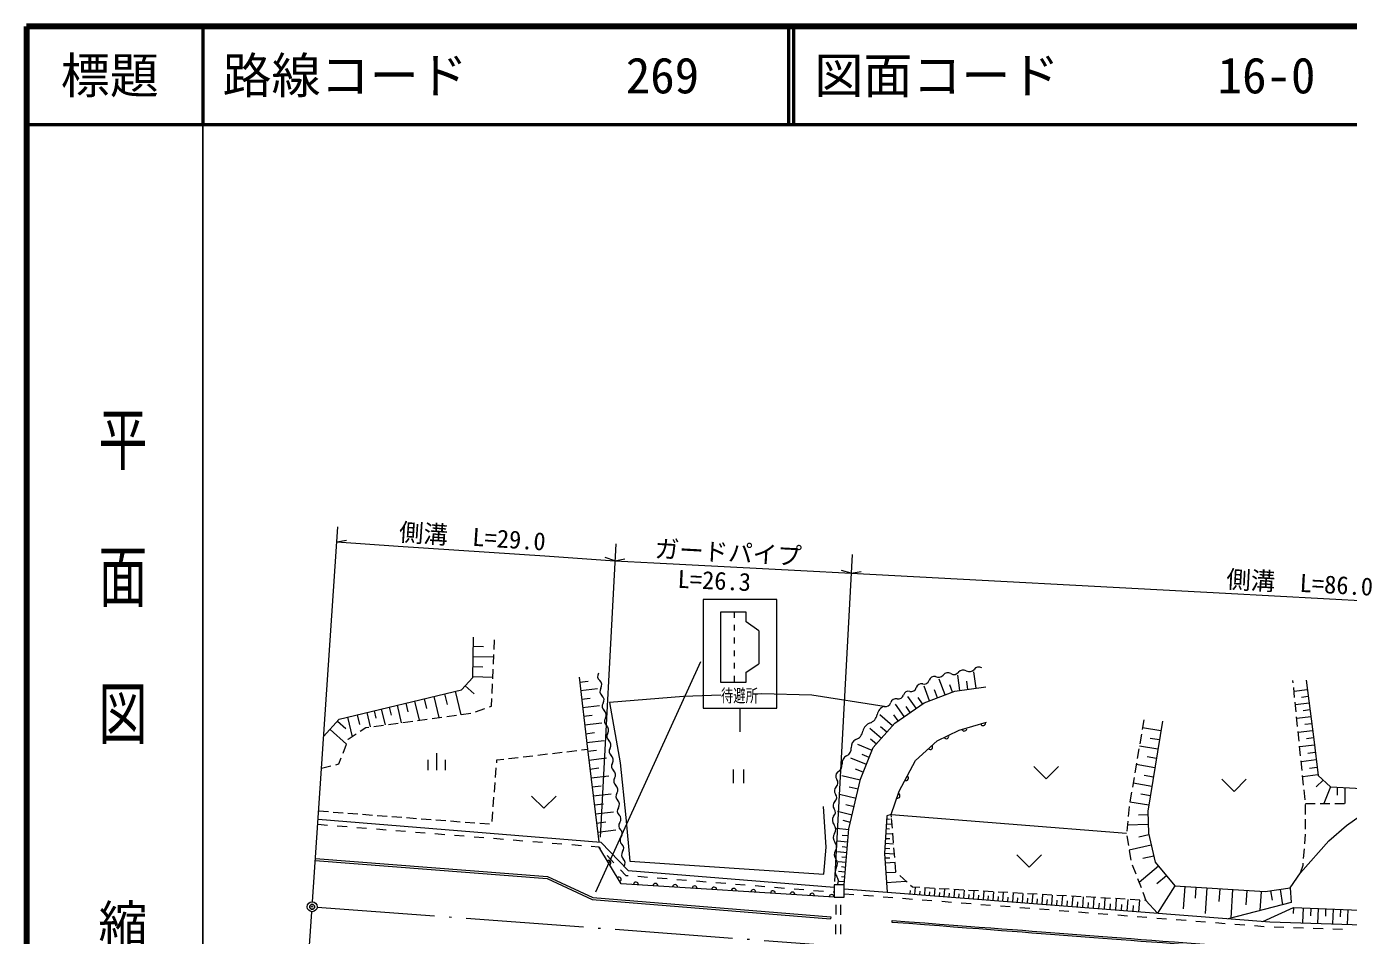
# Model space of a CAD drawing. Units: millimetres, scale not verified. Extents: x 40000 to 680000, y 20000 to 380000.
# Drawn here: x 40000 to 174875, y 287218 to 380000 of the extents above; entities that cross this region are included whole.
import ezdxf
from ezdxf.enums import TextEntityAlignment as Align

# ---------------------------------------------------------------- set-up
doc = ezdxf.new("R2010")
doc.units = ezdxf.units.MM
doc.header["$LTSCALE"] = 1000
doc.header["$PDMODE"] = 32
doc.header["$PDSIZE"] = 500
doc.linetypes.add('LONG_DASHED_DOTTED', pattern=[15.25, 12, -1.5, 0.25, -1.5])
for name, color, linetype, lineweight in [('M-BGD', 7, 'Continuous', 13), ('M-BMK', 7, 'LONG_DASHED_DOTTED', 13), ('M-STR-HTXT', 7, 'Continuous', 13), ('M-STR-STRC', 7, 'Continuous', 13), ('M-TTL', 2, 'Continuous', 140), ('M-TTL-BAND', 7, 'Continuous', 25), ('M-TTL-LINE', 7, 'Continuous', 50)]:
    doc.layers.add(name, color=color, linetype=linetype, lineweight=lineweight)
doc.layers.add('M-OTRS', color=6, linetype='Continuous')
doc.layers.add('M-TTL-TXT', color=7, linetype='Continuous')
doc.styles.add('@ＭＳ ゴシック', font='')
doc.styles.add('ＭＳ ゴシック', font='')
doc.styles.get('@ＭＳ ゴシック').set_extended_font_data('@MS Gothic')
doc.styles.get('ＭＳ ゴシック').set_extended_font_data('MS Gothic')

msp = doc.modelspace()

# ---------------------------------------------------------------- linework, layer by layer
at = {"layer": 'M-BGD'}
for p, q in [((87708, 316407), (87755, 317406)), ((85570, 315689), (87672, 315648)), ((85590, 316740), (86641, 316720)), ((87638, 314909), (87685, 315908)), ((85550, 314666), (86573, 314646)), ((87567, 313411), (87614, 314409)), ((85531, 313643), (87576, 313604)), ((87497, 311912), (87544, 312911)), ((96431, 313081), (97289, 313181)), ((133730, 311791), (133127, 313384)), ((135216, 312231), (135008, 313776)), ((136048, 312343), (135936, 313176)), ((136881, 312456), (136657, 314120)), ((169226, 313019), (169204, 313239)), ((81560, 311626), (82083, 309459)), ((82643, 311887), (82905, 310804)), ((83726, 312149), (84303, 309761)), ((84757, 312717), (85658, 311882)), ((96531, 312222), (98248, 312423)), ((130769, 310410), (129921, 311627)), ((132137, 311188), (131576, 312671)), ((132934, 311490), (132632, 312286)), ((134459, 312067), (134183, 312796)), ((169377, 311526), (169277, 312521)), ((170667, 312288), (169318, 312112)), ((170755, 311614), (170080, 311526)), ((76193, 310329), (76584, 308712)), ((77002, 310525), (77198, 309716)), ((77811, 310720), (78242, 308937)), ((78703, 310935), (78918, 310044)), ((79594, 311151), (80069, 309185)), ((80577, 311388), (80814, 310405)), ((85821, 310065), (86767, 310391)), ((87239, 310554), (87436, 310622)), ((87436, 310622), (87473, 311413)), ((96633, 311352), (97503, 311454)), ((96735, 310481), (98476, 310685)), ((129552, 309562), (128665, 310835)), ((130161, 309986), (129737, 310595)), ((131419, 310864), (130966, 311514)), ((169528, 310034), (169427, 311029)), ((170843, 310939), (169455, 310758)), ((170934, 310245), (170240, 310155)), ((71735, 309097), (72567, 308346)), ((72743, 309496), (73222, 307513)), ((73735, 309735), (73974, 308744)), ((74726, 309975), (75080, 308507)), ((75460, 310152), (75637, 309418)), ((76926, 308758), (77917, 308893)), ((78412, 308960), (79403, 309095)), ((79899, 309162), (80889, 309297)), ((81385, 309364), (82376, 309499)), ((82871, 309566), (83862, 309701)), ((84358, 309768), (85348, 309903)), ((96838, 309598), (97721, 309702)), ((96941, 308715), (98707, 308922)), ((128338, 308610), (127064, 309729)), ((128916, 309119), (128472, 309755)), ((154000, 309248), (153832, 308262)), ((169679, 308542), (169578, 309537)), ((171024, 309551), (169596, 309364)), ((70985, 308264), (72650, 306764)), ((72836, 307256), (73644, 307794)), ((74060, 308072), (74619, 308445)), ((74619, 308445), (74944, 308489)), ((75440, 308556), (76430, 308691)), ((97046, 307820), (97941, 307925)), ((127219, 307335), (126051, 308361)), ((127779, 307972), (127141, 308532)), ((153747, 307769), (153579, 306784)), ((155739, 308122), (153860, 308429)), ((169829, 307049), (169729, 308044)), ((171211, 308122), (169740, 307930)), ((171118, 308837), (170403, 308743)), ((72294, 305826), (72649, 306761)), ((72826, 307228), (72836, 307256)), ((96634, 306158), (97232, 306228)), ((97150, 306925), (98941, 307134)), ((126279, 306115), (124830, 306703)), ((126706, 306751), (126123, 307264)), ((153494, 306291), (153325, 305305)), ((155433, 306243), (153539, 306552)), ((155586, 307183), (154647, 307336)), ((169980, 305557), (169880, 306552)), ((171396, 306651), (169888, 306472)), ((171307, 307387), (170572, 307291)), ((71883, 304740), (72117, 305358)), ((80997, 304088), (80997, 305138)), ((81872, 304088), (81872, 305838)), ((82747, 304088), (82747, 305138)), ((87970, 304842), (87993, 305141)), ((87993, 305141), (88689, 305223)), ((89185, 305281), (90178, 305398)), ((90675, 305457), (91668, 305574)), ((92165, 305632), (93158, 305749)), ((93654, 305807), (94647, 305924)), ((95144, 305983), (96137, 306099)), ((97257, 306021), (98161, 306133)), ((97370, 305118), (99176, 305343)), ((125691, 304666), (124113, 305306)), ((125985, 305390), (125261, 305684)), ((155279, 305296), (154331, 305450)), ((170131, 304064), (170030, 305059)), ((171575, 305142), (170040, 304961)), ((171485, 305896), (170731, 305807)), ((70098, 304295), (71069, 304537)), ((71554, 304658), (71883, 304740)), ((87853, 303347), (87931, 304344)), ((97483, 304209), (98392, 304322)), ((97596, 303300), (99414, 303526)), ((112088, 304179), (112088, 302779)), ((113138, 304179), (113138, 302779)), ((125065, 303083), (123194, 303517)), ((125371, 303877), (124582, 304197)), ((142773, 304465), (144023, 303215)), ((145273, 304465), (144023, 303215)), ((153241, 304812), (153072, 303827)), ((155124, 304349), (153215, 304660)), ((154968, 303394), (154014, 303550)), ((170282, 302572), (170181, 303567)), ((171756, 303608), (170196, 303423)), ((171665, 304375), (170898, 304284)), ((87736, 301851), (87814, 302848)), ((97709, 302385), (98625, 302498)), ((124848, 302147), (123913, 302364)), ((152988, 303334), (152819, 302348)), ((154813, 302440), (152889, 302754)), ((161942, 303164), (163192, 301914)), ((164442, 303164), (163192, 301914)), ((172293, 303068), (171564, 302381)), ((173024, 302383), (172359, 300692)), ((173717, 302347), (173714, 301563)), ((174506, 302305), (174508, 300692)), ((87619, 300356), (87697, 301353)), ((91523, 301457), (92773, 300207)), ((94023, 301457), (92773, 300207)), ((97823, 301469), (99654, 301697)), ((124631, 301212), (122941, 301604)), ((154499, 300516), (152560, 300832)), ((152735, 301855), (152566, 300870)), ((154656, 301478), (153694, 301635)), ((170432, 301080), (170332, 302074)), ((69806, 299941), (70803, 299865)), ((71301, 299827), (72298, 299750)), ((72797, 299712), (73794, 299636)), ((74293, 299597), (75290, 299521)), ((75788, 299483), (76785, 299406)), ((87502, 298860), (87580, 299857)), ((97938, 300548), (98859, 300663)), ((98052, 299627), (99895, 299856)), ((124239, 299521), (122738, 299869)), ((124435, 300366), (123590, 300562)), ((128220, 299575), (152224, 297680)), ((152489, 300376), (152391, 299381)), ((154413, 299542), (153431, 299507)), ((170471, 300692), (171471, 300692)), ((170477, 299582), (170472, 300582)), ((171971, 300692), (172971, 300692)), ((173471, 300692), (174471, 300692)), ((69714, 298581), (70711, 298501)), ((71708, 298421), (72705, 298341)), ((73701, 298261), (74698, 298181)), ((75695, 298101), (76692, 298021)), ((77284, 299368), (78281, 299292)), ((78779, 299254), (79776, 299177)), ((80275, 299139), (81272, 299063)), ((81771, 299025), (82768, 298948)), ((83266, 298910), (84263, 298834)), ((84762, 298796), (85759, 298719)), ((86258, 298681), (87255, 298605)), ((98167, 298699), (99095, 298815)), ((123904, 298018), (122648, 298129)), ((124065, 298770), (123315, 298944)), ((127706, 298133), (128059, 298110)), ((127737, 298632), (128299, 298596)), ((127769, 299131), (128050, 299113)), ((128334, 298163), (128254, 299159)), ((152342, 298883), (152244, 297888)), ((154448, 298560), (152303, 298485)), ((170485, 298082), (170480, 299082)), ((77689, 297941), (78685, 297861)), ((79682, 297781), (80679, 297701)), ((81676, 297621), (82673, 297541)), ((83669, 297461), (84666, 297381)), ((85663, 297301), (86660, 297221)), ((87657, 297141), (88653, 297061)), ((89650, 296981), (90647, 296901)), ((91644, 296821), (92640, 296741)), ((98283, 297772), (100138, 298002)), ((123793, 296762), (122706, 296858)), ((123848, 297390), (123220, 297445)), ((127642, 297135), (128068, 297108)), ((127674, 297634), (128381, 297589)), ((128456, 296668), (128375, 297664)), ((152270, 297393), (152430, 296405)), ((154517, 297492), (153471, 297255)), ((170404, 296585), (170483, 297582)), ((93637, 296661), (94634, 296581)), ((95631, 296501), (96628, 296421)), ((97624, 296341), (98382, 296280)), ((98382, 296280), (98547, 296106)), ((99235, 295380), (99923, 294654)), ((123697, 295675), (122756, 295758)), ((123745, 296218), (123201, 296266)), ((127546, 295638), (128544, 295574)), ((127578, 296137), (128077, 296105)), ((127610, 296636), (128463, 296581)), ((128577, 295173), (128496, 296169)), ((141038, 295445), (142288, 294195)), ((143538, 295445), (142288, 294195)), ((154754, 296445), (152507, 295936)), ((152510, 295912), (152671, 294925)), ((170285, 295090), (170364, 296086)), ((123609, 294679), (122803, 294750)), ((123565, 294181), (123162, 294216)), ((123653, 295177), (123183, 295219)), ((127575, 295134), (128079, 295167)), ((127608, 294630), (128615, 294696)), ((128694, 293732), (128617, 294674)), ((152815, 294449), (153170, 293514)), ((155480, 294305), (153499, 292649)), ((155009, 295322), (153885, 295067)), ((169974, 293633), (170231, 294403)), ((170231, 294403), (170246, 294591)), ((100611, 293929), (101146, 293364)), ((101146, 293364), (101368, 293347)), ((102365, 293267), (103361, 293187)), ((104358, 293108), (105355, 293028)), ((106352, 292948), (107349, 292869)), ((108346, 292789), (109342, 292709)), ((123521, 293683), (122849, 293742)), ((123432, 292687), (122895, 292734)), ((123477, 293185), (123141, 293214)), ((127673, 293640), (128663, 293705)), ((127737, 292650), (129718, 292780)), ((128734, 293695), (128694, 293732)), ((129832, 292673), (129100, 293354)), ((153348, 293046), (153703, 292112)), ((156308, 293314), (155318, 292486)), ((110339, 292630), (111336, 292550)), ((112333, 292470), (113330, 292391)), ((114326, 292311), (115323, 292232)), ((116320, 292152), (117317, 292072)), ((118314, 291993), (119311, 291913)), ((120307, 291833), (121304, 291754)), ((122301, 291674), (122385, 291667)), ((123406, 291493), (124403, 291416)), ((125400, 291338), (126396, 291260)), ((130147, 291469), (130174, 291822)), ((130391, 292153), (130198, 292333)), ((131126, 292111), (130391, 292153)), ((130645, 291430), (130700, 292135)), ((131144, 291392), (131172, 291755)), ((132624, 292027), (131625, 292083)), ((131642, 291353), (131699, 292079)), ((132141, 291314), (132170, 291688)), ((132639, 291275), (132698, 292023)), ((134122, 291943), (133123, 291999)), ((133138, 291236), (133168, 291621)), ((133636, 291197), (133696, 291967)), ((134135, 291159), (134166, 291554)), ((135619, 291858), (134621, 291914)), ((134633, 291120), (134695, 291910)), ((135132, 291081), (135163, 291487)), ((135630, 291042), (135693, 291854)), ((137117, 291774), (136118, 291830)), ((136129, 291003), (136161, 291420)), ((136627, 290964), (136692, 291798)), ((137126, 290925), (137159, 291353)), ((138614, 291689), (137616, 291746)), ((137624, 290887), (137691, 291741)), ((138621, 290809), (138689, 291685)), ((140112, 291605), (139114, 291661)), ((139618, 290731), (139688, 291629)), ((141610, 291520), (140611, 291577)), ((140615, 290653), (140687, 291572)), ((141612, 290576), (141685, 291516)), ((143107, 291436), (142109, 291492)), ((142609, 290498), (142684, 291460)), ((144605, 291351), (143606, 291408)), ((143606, 290420), (143683, 291403)), ((144611, 290342), (144689, 291347)), ((153881, 291644), (154198, 290811)), ((157164, 292291), (155391, 289502)), ((158162, 292226), (158016, 289961)), ((159294, 292153), (159221, 291021)), ((160427, 292081), (160258, 289462)), ((161736, 291996), (161652, 290687)), ((163045, 291912), (162858, 289004)), ((164500, 291818), (164406, 290364)), ((165954, 291725), (165828, 289771)), ((166925, 291785), (167074, 290818)), ((167893, 291934), (168134, 290367)), ((168929, 292093), (169008, 290593)), ((122588, 289360), (122593, 290360)), ((123088, 289348), (123093, 290348)), ((127393, 291182), (128390, 291105)), ((129387, 291027), (130384, 290949)), ((131381, 290872), (132378, 290794)), ((133375, 290716), (134372, 290638)), ((135369, 290561), (136366, 290483)), ((137363, 290405), (138360, 290328)), ((138123, 290848), (138157, 291286)), ((139120, 290770), (139155, 291219)), ((139357, 290250), (140354, 290172)), ((140117, 290692), (140152, 291152)), ((141114, 290615), (141150, 291085)), ((141351, 290095), (142348, 290017)), ((142111, 290537), (142148, 291018)), ((143108, 290459), (143146, 290951)), ((144108, 290381), (144148, 290884)), ((146102, 291267), (145104, 291323)), ((145124, 290302), (145164, 290815)), ((145637, 290262), (145717, 291289)), ((146162, 290221), (146203, 290746)), ((147600, 291183), (146602, 291239)), ((146687, 290180), (146768, 291229)), ((147223, 290138), (147264, 290675)), ((147759, 290097), (147842, 291169)), ((149098, 291098), (148099, 291154)), ((148307, 290054), (148349, 290602)), ((148855, 290011), (148940, 291107)), ((149414, 289968), (149458, 290528)), ((150595, 291014), (149597, 291070)), ((149974, 289924), (150062, 291044)), ((150546, 289879), (150591, 290452)), ((152093, 290929), (151095, 290986)), ((151119, 289835), (151208, 290979)), ((151703, 289789), (151749, 290374)), ((152288, 289744), (152379, 290913)), ((153591, 290845), (152592, 290901)), ((152886, 289697), (152932, 290295)), ((153483, 289651), (153576, 290846)), ((154198, 290811), (154090, 290817)), ((154198, 290811), (155391, 289502)), ((169008, 290593), (162609, 288939)), ((169245, 290080), (169216, 289473)), ((170244, 290039), (170181, 288504)), ((171011, 290007), (170979, 289240)), ((122056, 289133), (122039, 288933)), ((128315, 288566), (128330, 288766)), ((143345, 289939), (144342, 289861)), ((145339, 289784), (146336, 289706)), ((147333, 289628), (148330, 289551)), ((149327, 289473), (150324, 289395)), ((151321, 289318), (152318, 289240)), ((153315, 289162), (154312, 289084)), ((155309, 289007), (156306, 288929)), ((157303, 288851), (158300, 288774)), ((159297, 288696), (160294, 288618)), ((171778, 289975), (171715, 288456)), ((172537, 289944), (172506, 289184)), ((173297, 289913), (173235, 288408)), ((174049, 289882), (174018, 289130)), ((174801, 289851), (174740, 288361)), ((122578, 287360), (122583, 288360)), ((123078, 287348), (123083, 288348)), ((161291, 288540), (162288, 288463)), ((163285, 288385), (164282, 288307)), ((165279, 288230), (166276, 288152)), ((167274, 288096), (168273, 288064)), ((169273, 288033), (170272, 288001)), ((171272, 287970), (172271, 287939)), ((173271, 287907), (174270, 287876))]:
    msp.add_line(p, q, dxfattribs=at)
for points in [[(70315, 307521), (71914, 309295), (84375, 312306), (85529, 313551), (85608, 317673)], [(96372, 313585), (97232, 306228), (98406, 296779)], [(170537, 313280), (171327, 307239), (171761, 303567), (173024, 302383), (177525, 302146), (183565, 301949), (190396, 302462), (193018, 305768), (194256, 313570)], [(110849, 311741), (107031, 311613), (99491, 311013), (100569, 304832), (101161, 299266), (101556, 294805), (121337, 293486), (121574, 296250), (121298, 300395)], [(127514, 310612), (120108, 311747), (114970, 311880), (114629, 311869)], [(123406, 292382), (123912, 298110), (125086, 303174), (126392, 306394), (128579, 308884), (131585, 310979), (134714, 312164), (137872, 312589)], [(128241, 299313), (128220, 299575), (129024, 301952), (130682, 305082), (132902, 307091), (135144, 308189), (137924, 308984)], [(155900, 309109), (154400, 299910), (154479, 297660), (155150, 294699), (157164, 292291), (166363, 291698), (168929, 292093), (169974, 293633), (172877, 296870), (174653, 298450), (176627, 299831), (178249, 300692)], [(166126, 288665), (169245, 290080), (175170, 289835), (184760, 289606), (192538, 289172), (192656, 291698), (194117, 297739), (195225, 301719)], [(128220, 299575), (127788, 299433), (127544, 295602), (127803, 291652)], [(69748, 299080), (98613, 296763), (101377, 293847), (122385, 292169)], [(122385, 291138), (100671, 292513), (98382, 296280)], [(69465, 294869), (93119, 293036), (97720, 290911), (122039, 288933)], [(69478, 295069), (93170, 293233), (97772, 291107), (122056, 289133)], [(123406, 291995), (166839, 288610), (181542, 288147), (192990, 287526)]]:
    msp.add_lwpolyline(points, dxfattribs=at)
msp.add_lwpolyline([(122385, 291138), (123406, 291138), (123406, 292382), (122385, 292382)], close=True, dxfattribs=at)
at = {"layer": 'M-BGD', "lineweight": 18}
for centre, radius, start, end in [((135571, 313719), 609, 59.37088, 141.56746), ((136191, 314766), 609, 239.37088, 321.56746), ((137145, 314009), 609, 59.37088, 141.56746), ((98838, 313686), 574, 146.37016, 231.12216), ((98117, 312792), 574, 326.37016, 51.12216), ((131304, 312362), 551, 76.97491, 163.60471), ((131552, 313435), 551, 256.97491, 343.60471), ((132609, 313124), 551, 76.97491, 163.60471), ((133043, 314185), 609, 239.37088, 321.56746), ((133997, 313428), 609, 59.37088, 141.56746), ((134617, 314475), 609, 239.37088, 321.56746), ((99073, 312156), 574, 146.37016, 231.12216), ((98352, 311262), 574, 326.37016, 51.12216), ((128943, 311911), 551, 256.97491, 343.60471), ((129999, 311600), 551, 76.97491, 163.60471), ((130248, 312673), 551, 256.97491, 343.60471), ((99308, 310626), 574, 146.37016, 231.12216), ((127883, 309561), 1114, 109.31642, 169.45731), ((127638, 311149), 551, 256.97491, 343.60471), ((128695, 310838), 551, 76.97491, 163.60471), ((98588, 309732), 574, 326.37016, 51.12216), ((99544, 309096), 574, 146.37016, 231.12216), ((126429, 307865), 1114, 109.31642, 169.45731), ((125691, 309968), 1114, 289.31642, 349.45731), ((98823, 308202), 574, 326.37016, 51.12216), ((99779, 307567), 574, 146.37016, 231.12216), ((124237, 308273), 1114, 289.31642, 349.45731), ((99058, 306673), 574, 326.37016, 51.12216), ((100014, 306037), 574, 146.37016, 231.12216), ((123313, 306311), 830, 295.61754, 5.59036), ((124965, 306472), 830, 115.61754, 185.59036), ((99294, 305143), 574, 326.37016, 51.12216), ((100250, 304507), 574, 146.37016, 231.12216), ((124030, 304814), 830, 115.61754, 185.59036), ((99529, 303613), 574, 326.37016, 51.12216), ((123102, 303493), 549, 131.59173, 218.3407), ((122378, 304652), 830, 295.61754, 5.59036), ((100485, 302977), 574, 146.37016, 231.12216), ((99764, 302083), 574, 326.37016, 51.12216), ((122969, 301990), 549, 131.59173, 218.3407), ((122240, 302812), 549, 311.59173, 38.3407), ((100672, 301429), 546, 141.96645, 229.02144), ((99957, 300605), 546, 321.96645, 49.02144), ((122837, 300487), 549, 131.59173, 218.3407), ((122108, 301309), 549, 311.59173, 38.3407), ((100816, 299933), 546, 141.96645, 229.02144), ((100101, 299109), 546, 321.96645, 49.02144), ((121975, 299806), 549, 311.59173, 38.3407), ((100960, 298437), 546, 141.96645, 229.02144), ((122930, 298987), 717, 145.3153, 220.78662), ((121844, 298050), 717, 325.3153, 40.78662), ((101104, 296941), 546, 141.96645, 229.02144), ((100244, 297613), 546, 321.96645, 49.02144), ((123023, 297234), 717, 145.3153, 220.78662), ((121937, 296297), 717, 325.3153, 40.78662), ((101248, 295445), 546, 141.96645, 229.02144), ((100388, 296117), 546, 321.96645, 49.02144), ((123117, 295481), 717, 145.3153, 220.78662), ((100532, 294621), 546, 321.96645, 49.02144), ((123210, 293727), 717, 145.3153, 220.78662), ((122031, 294544), 717, 325.3153, 40.78662), ((122124, 292790), 717, 325.3153, 40.78662)]:
    msp.add_arc(centre, radius, start, end, dxfattribs=at)
at = {"layer": 'M-BGD'}
for centre, start, end in [((137594, 308889), 195.9454, 15.9454), ((133840, 307551), 206.0856, 26.0856), ((135671, 308340), 195.9454, 15.9454), ((132194, 306451), 222.15338, 42.15338), ((129728, 303281), 242.08309, 62.08309), ((128865, 301482), 251.31386, 71.31386), ((99377, 294643), 301.28286, 121.28286), ((100415, 292934), 301.28286, 121.28286), ((102175, 292418), 356.3769, 176.3769), ((104171, 292291), 356.3769, 176.3769), ((106167, 292165), 356.3769, 176.3769), ((108163, 292039), 356.3769, 176.3769), ((110159, 291912), 356.3769, 176.3769), ((112155, 291786), 356.3769, 176.3769), ((114151, 291660), 356.3769, 176.3769), ((116147, 291533), 356.3769, 176.3769), ((118143, 291407), 356.3769, 176.3769), ((120139, 291280), 356.3769, 176.3769), ((122135, 291154), 356.3769, 176.3769)]:
    msp.add_arc(centre, 250, start, end, dxfattribs=at)
for points in [[(128330, 288766), (147146, 287329), (147146, 287329), (165961, 285892)], [(165946, 285693), (147130, 287129), (147130, 287129), (128315, 288566)]]:
    msp.add_open_spline(points, degree=3, dxfattribs=at)
at = {"layer": 'M-BMK'}
msp.add_line((69646, 290117), (168035, 282809), dxfattribs=at)
at = {"layer": 'M-BMK', "linetype": 'Continuous'}
msp.add_circle((69148, 290154), 500, dxfattribs=at)
at = {"layer": 'M-OTRS'}
msp.add_point((69148, 290154), dxfattribs=at)
at = {"layer": 'M-STR-HTXT'}
for p, q in [((69181, 290652), (71755, 328935)), ((71651, 327384), (72665, 327566)), ((71651, 327384), (77919, 326962)), ((77919, 326962), (92886, 325956)), ((100127, 327199), (98527, 297249)), ((92886, 325956), (100035, 325475)), ((100035, 325475), (99054, 325792)), ((100035, 325475), (101047, 325672)), ((100035, 325475), (104020, 325262)), ((104020, 325262), (118999, 324462)), ((124231, 326118), (122447, 292719)), ((118999, 324462), (124128, 324188)), ((124128, 324188), (123142, 324491)), ((124128, 324188), (125140, 324385)), ((124128, 324188), (162332, 322148)), ((162332, 322148), (177310, 321347)), ((66800, 255239), (69114, 289655))]:
    msp.add_line(p, q, dxfattribs=at)
at = {"layer": 'M-STR-STRC'}
for p, q in [((112211, 320227), (112211, 319643)), ((113421, 319220), (113421, 320227)), ((112211, 318917), (112211, 318353)), ((114731, 318312), (113421, 319220)), ((114731, 318312), (114731, 314966)), ((112211, 317647), (112211, 317022)), ((112211, 316317), (112211, 315732)), ((98083, 291667), (108793, 315171)), ((112211, 315067), (112211, 314483)), ((113421, 314100), (114731, 314966)), ((112211, 313737), (112211, 313092)), ((112789, 310424), (112789, 308025))]:
    msp.add_line(p, q, dxfattribs=at)
msp.add_lwpolyline([(109035, 310424), (116543, 310424), (116543, 321511), (109035, 321511)], close=True, dxfattribs=at)
msp.add_lwpolyline([(113421, 320227), (110800, 320227), (110800, 313092), (113421, 313092), (113421, 314100)], dxfattribs=at)
at = {"layer": 'M-TTL'}
for p, q in [((40000, 380000), (40000, 20000)), ((680000, 380000), (40000, 380000))]:
    msp.add_line(p, q, dxfattribs=at)
at = {"layer": 'M-TTL-BAND'}
msp.add_line((58000, 370000), (58000, 20000), dxfattribs=at)
at = {"layer": 'M-TTL-LINE'}
for p, q in [((58000, 380000), (58000, 370000)), ((117750, 380000), (117750, 370000)), ((118250, 380000), (118250, 370000)), ((40000, 370000), (680000, 370000))]:
    msp.add_line(p, q, dxfattribs=at)

# ---------------------------------------------------------------- texts
at = {"layer": 'M-STR-HTXT', "style": 'ＭＳ ゴシック'}
for s, rotation, p in [('側溝\u3000L=29.0', 356.154, (77919, 326962)), ('ガードパイプ', 356.942, (104020, 325262)), ('側溝\u3000L=86.0', 356.942, (162332, 322148))]:
    msp.add_text(s, height=1833, rotation=rotation, dxfattribs=at).set_placement(p, align=Align.BOTTOM_LEFT)
msp.add_text('L=26.3', height=1833, rotation=357.346, dxfattribs=at).set_placement((110108, 321992), align=Align.BOTTOM_CENTER)
at = {"layer": 'M-STR-STRC', "style": 'ＭＳ ゴシック', "width": 0.7}
msp.add_text('待避所', height=1320, dxfattribs=at).set_placement((112739, 311705), align=Align.MIDDLE_CENTER)
at = {"layer": 'M-TTL-BAND', "style": '@ＭＳ ゴシック', "width": 1.4}
msp.add_text('平  面  図', height=3666, rotation=270, dxfattribs=at).set_placement((49777, 306475), align=Align.MIDDLE_RIGHT)
at = {"layer": 'M-TTL-BAND', "style": '@ＭＳ ゴシック'}
msp.add_text('縮尺千分の一', height=3666, rotation=270, dxfattribs=at).set_placement((49777, 261030), align=Align.MIDDLE_RIGHT)
at = {"layer": 'M-TTL-TXT', "style": 'ＭＳ ゴシック'}
msp.add_text('標題', height=3666, dxfattribs=at).set_placement((48500, 375000), align=Align.MIDDLE_CENTER)
for s, p in [('路線コード', (60000, 375000)), ('269', (101142, 375000)), ('図面コード', (120380, 375000)), ('16-0', (161521, 375000))]:
    msp.add_text(s, height=3666, dxfattribs=at).set_placement(p, align=Align.MIDDLE_LEFT)

doc.saveas('drawing.dxf')
